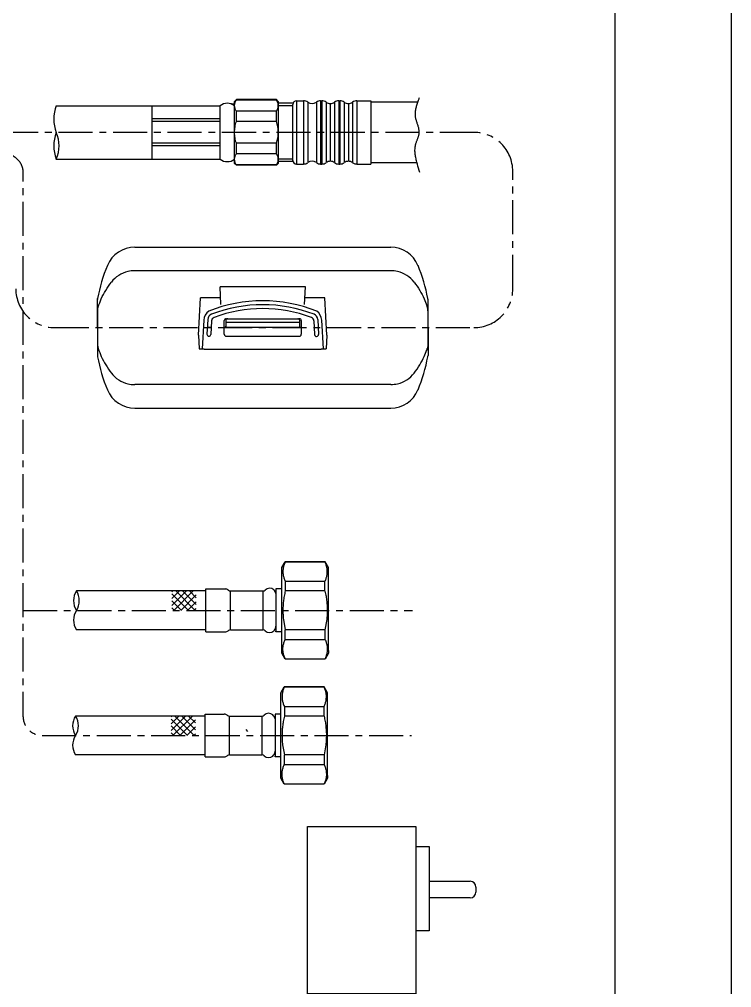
# Model space of a CAD drawing. Extents: x 19044 to 19885, y -10133 to -9539.
# Drawn here: x 19701.9 to 19885, y -9986.4 to -9737.5 of the extents above; entities that cross this region are included whole.
import ezdxf

# ---------------------------------------------------------------- set-up
doc = ezdxf.new("R2010")
doc.units = 0
doc.header["$LTSCALE"] = 7
doc.header["$MEASUREMENT"] = 0
doc.linetypes.add('CENTER', pattern=[2, 1.25, -0.25, 0.25, -0.25])
doc.layers.get('0').update_dxf_attribs({"color": 2, "linetype": 'CONTINUOUS'})
for name, color, linetype in [('02___PRT_ALL_AXES', 7, 'CONTINUOUS'), ('5', 2, 'CONTINUOUS'), ('6', 3, 'CONTINUOUS'), ('CENTER', 1, 'CENTER'), ('CL', 1, 'CENTER'), ('D', 2, 'CONTINUOUS'), ('DWG', 7, 'CONTINUOUS'), ('HT', 3, 'CONTINUOUS'), ('TXT', 4, 'CONTINUOUS')]:
    doc.layers.add(name, color=color, linetype=linetype)

# ---------------------------------------------------------------- blocks, each defined once
blk = doc.blocks.new('BORDER')
blk.add_line((1, 0), (1, 1))
blk = doc.blocks.new('A$C3E32364B')
at = {"layer": 'DWG'}
for p, q in [((-34.54, 16.63), (31.26, 16.63)), ((31.26, 10.58), (-34.54, 10.58)), ((9.34, 6.41), (-12.62, 6.41)), ((-12.38, 1.87), (-12.62, 6.41)), ((9.1, 1.87), (9.34, 6.41)), ((-44.06, 3.45), (-44.14, 3.45)), ((-44.14, -4.05), (-44.14, 3.45)), ((-18.14, -5.96), (-17.64, 3.58)), ((-12.47, 3.58), (-17.64, 3.58)), ((14.36, 3.58), (9.19, 3.58)), ((14.86, -5.96), (14.36, 3.58)), ((40.86, -4.05), (40.86, 3.01)), ((-44.14, 1.85), (-44.14, -9.95)), ((40.86, -9.95), (40.86, 1.85)), ((-16.79, -2.11), (-17.18, -9.49)), ((-15.78, -1.94), (-15.98, -5.72)), ((-14.8, -2.32), (-14.98, -5.78)), ((-11.54, -5.75), (-11.54, -2.25)), ((-11.14, -2.25), (-11.14, -3.69)), ((-11.04, -1.75), (7.76, -1.75)), ((-10.64, -1.75), (7.36, -1.75)), ((7.86, -3.69), (7.86, -2.25)), ((8.26, -2.25), (8.26, -5.75)), ((11.52, -2.32), (11.7, -5.85)), ((12.5, -1.94), (12.7, -5.8)), ((13.51, -2.11), (13.9, -9.49)), ((-44.14, -4.05), (-44.14, -11.1)), ((-14.89, -4.05), (-15.89, -4.05)), ((8.26, -4.05), (-11.54, -4.05)), ((-11.14, -2.63), (7.86, -2.63)), ((7.36, -4.05), (-10.64, -4.05)), ((40.86, -4.05), (40.86, -11.1)), ((-18.14, -5.96), (-17.96, -9.46)), ((-17.01, -6.25), (-17.01, -6.35)), ((-15.48, -6.25), (-15.48, -6.25)), ((-11.04, -6.25), (7.76, -6.25)), ((12.2, -6.32), (12.2, -6.32)), ((14.86, -5.96), (14.68, -9.46)), ((-17.96, -9.46), (-17.18, -9.46)), ((-17.18, -9.46), (-17.18, -9.49)), ((-16.68, -9.57), (13.4, -9.57)), ((-15.18, -9.57), (-15.18, -9.59)), ((11.9, -9.57), (11.9, -9.59)), ((13.9, -9.46), (14.68, -9.46)), ((31.26, -18.67), (-34.54, -18.67)), ((-34.54, -24.72), (31.26, -24.72))]:
    blk.add_line(p, q, dxfattribs=at)
for centre, radius, start, end in [((-34.54, 9.03), 7.6, 90, 157.2973), ((31.26, 9.03), 7.6, 22.6892, 90), ((-2.86, -4.14), 41.91, 157.4322, 169.5749), ((-34.54, 2.98), 7.6, 103.5156, 142.3126), ((-34.55, 2.98), 7.6, 89.9333, 103.4543), ((31.27, 2.98), 7.6, 76.5457, 90.0602), ((31.26, 2.98), 7.6, 37.6874, 76.4795), ((-0.34, -4.12), 41.83, 10.4132, 22.5795), ((-3.2, -4.07), 41.56, 169.5953, 170.006), ((-1.64, -34.55), 37.4, 68.1958, 111.8042), ((-0.08, -4.07), 41.56, 9.994, 10.4047), ((-13.8, -2.27), 3, 125.3674, 177), ((-1.64, -34.55), 36.4, 68.7611, 111.2389), ((-1.64, -34.55), 35.4, 69.2983, 110.7017), ((10.52, -2.27), 3, 3, 54.6326), ((23.02, -4.28), 18.49, 17.6495, 18.5757), ((-14.28, -2.02), 1.5, 111.2389, 177), ((-13.8, -2.37), 1, 110.7017, 177), ((-11.04, -2.25), 0.5, 90, 180), ((-10.64, -2.25), 0.5, 90, 180), ((7.36, -2.25), 0.5, 0, 90), ((7.76, -2.25), 0.5, 0, 90), ((10.52, -2.37), 1, 3, 69.2983), ((11, -2.02), 1.5, 3, 68.7611), ((-15.48, -5.75), 0.5, 177, 270), ((-15.48, -5.75), 0.5, 270, 357), ((-11.04, -5.75), 0.5, 180, 270), ((7.76, -5.75), 0.5, 270, 0), ((12.2, -5.82), 0.5, 183, 270), ((12.2, -5.82), 0.5, 270, 3), ((23.02, -3.81), 18.49, 341.4243, 342.3505), ((-3.2, -4.03), 41.56, 189.994, 190.4047), ((-2.86, -3.95), 41.91, 190.4251, 202.5678), ((-0.34, -3.97), 41.83, 337.4205, 349.5868), ((-0.08, -4.03), 41.56, 349.5953, 350.006), ((-34.54, -11.07), 7.6, 217.6874, 256.4844), ((31.26, -11.07), 7.6, 283.5205, 322.3126), ((-34.55, -11.08), 7.6, 256.5457, 270.0667), ((31.27, -11.07), 7.6, 269.9398, 283.4543), ((-34.54, -17.12), 7.6, 202.7027, 270), ((31.26, -17.12), 7.6, 270, 337.3108)]:
    blk.add_arc(centre, radius, start, end, dxfattribs=at)
for points, start_tangent, end_tangent in [([(-43.92, 1.33), (-43.13, 3.37), (-42.01, 5.51), (-40.55, 7.63)], (0.303182, 0.952933), (0.61135, 0.791361)), ([(37.27, 7.63), (38.73, 5.51), (39.85, 3.37), (40.54, 1.61)], (0.61135, -0.791361), (0.318546, -0.947907)), ([(-44.14, 3.01), (-44.13, 3.11), (-44.13, 3.15)], (0, 1), (0.171005, 0.98527)), ([(40.86, 3.01), (40.85, 3.11), (40.85, 3.15)], (0, 1), (-0.175646, 0.984453)), ([(-44.14, -0.25), (-44.13, 0.03), (-44.12, 0.3), (-44.09, 0.57)], (0, 1), (0.138637, 0.990343)), ([(-44.09, 0.57), (-44.01, 0.97), (-43.92, 1.33)], (0.138637, 0.990343), (0.303383, 0.952869)), ([(40.8, 0.57), (40.73, 0.97), (40.64, 1.33)], (-0.138637, 0.990343), (-0.303014, 0.952986)), ([(40.86, -0.25), (40.85, 0.03), (40.84, 0.3), (40.8, 0.57)], (0, 1), (-0.138637, 0.990343)), ([(-10.64, -4.05), (-10.83, -4.02), (-10.99, -3.94), (-11.1, -3.83), (-11.14, -3.69)], (-1, 0), (0, 1)), ([(7.86, -3.69), (7.82, -3.83), (7.71, -3.94), (7.55, -4.02), (7.36, -4.05)], (0, -1), (-1, 0)), ([(-44.14, -7.84), (-44.13, -8.12), (-44.12, -8.39), (-44.09, -8.66)], (0, -1), (0.138637, -0.990343)), ([(-44.09, -8.66), (-44.01, -9.07), (-43.92, -9.42)], (0.138637, -0.990343), (0.303383, -0.952869)), ([(-43.92, -9.42), (-43.13, -11.46), (-42.01, -13.6), (-40.55, -15.72)], (0.303182, -0.952933), (0.61135, -0.791361)), ([(-16.68, -9.57), (-16.87, -9.56), (-17.03, -9.54), (-17.14, -9.52), (-17.18, -9.49)], (-1, 0), (0.052336, 0.99863)), ([(13.86, -9.52), (13.75, -9.54), (13.59, -9.56), (13.4, -9.57)], (-0.944425, -0.328728), (-1, 0)), ([(13.9, -9.49), (13.86, -9.52)], (0.052336, -0.99863), (-0.944425, -0.328728)), ([(37.27, -15.72), (38.73, -13.6), (39.85, -11.46), (40.54, -9.7)], (0.61135, 0.791361), (0.318546, 0.947907)), ([(40.8, -8.66), (40.73, -9.07), (40.64, -9.42)], (-0.138637, -0.990343), (-0.303014, -0.952986)), ([(40.86, -7.84), (40.85, -8.12), (40.84, -8.39), (40.8, -8.66)], (0, -1), (-0.138637, -0.990343)), ([(-44.14, -11.1), (-44.13, -11.2), (-44.13, -11.24)], (0, -1), (0.171005, -0.98527)), ([(40.86, -11.1), (40.85, -11.2), (40.85, -11.24)], (0, -1), (-0.175646, -0.984453))]:
    blk.add_spline(points, degree=3, dxfattribs=dict(at, start_tangent=start_tangent, end_tangent=end_tangent))

msp = doc.modelspace()

# ---------------------------------------------------------------- hatches: boundary and pattern name
at = {"layer": 'HT', "ltscale": 0.6}
h = msp.add_hatch(dxfattribs=at)
h.set_pattern_fill('ANSI37', color=256, scale=10, angle=90)
h.set_pattern_definition([(135, (15684.6827, -30114.3704), (-0.88388348, -0.88388348), []), (225, (15684.6827, -30114.3704), (0.88388348, -0.88388348), [])])
h.paths.add_polyline_path([(19741.12, -9889.44), (19741.12, -9884.44), (19747.38, -9884.44), (19747.38, -9889.44)])
h = msp.add_hatch(dxfattribs=at)
h.set_pattern_fill('ANSI37', color=256, scale=10, angle=90)
h.set_pattern_definition([(135, (15684.455, -30146.5324), (-0.88388348, -0.88388348), []), (225, (15684.455, -30146.5324), (0.88388348, -0.88388348), [])])
h.paths.add_polyline_path([(19740.89, -9921.6), (19740.89, -9916.6), (19747.15, -9916.6), (19747.15, -9921.6)])

# ---------------------------------------------------------------- linework, layer by layer
at = {"color": 6}
for p, q in [((19756.27, -9759.22), (19757.22, -9759.22)), ((19773.15, -9758.46), (19773.15, -9774.71)), ((19774.95, -9758.46), (19774.95, -9774.71)), ((19776.04, -9758.82), (19776.04, -9774.35)), ((19778.25, -9758.82), (19778.25, -9774.35)), ((19779.35, -9758.46), (19779.35, -9774.71)), ((19779.65, -9758.46), (19779.65, -9774.71)), ((19780.76, -9758.82), (19780.76, -9774.35)), ((19781.83, -9759.18), (19781.83, -9773.99)), ((19782.9, -9758.82), (19782.9, -9774.35)), ((19784.01, -9758.46), (19784.01, -9774.71)), ((19784.32, -9758.46), (19784.32, -9774.71)), ((19785.43, -9758.82), (19785.43, -9774.35)), ((19786.5, -9759.18), (19786.5, -9773.99)), ((19787.57, -9758.82), (19787.57, -9774.35)), ((19788.68, -9758.46), (19788.68, -9774.71)), ((19772.22, -9759.71), (19768.47, -9759.71)), ((19772.22, -9773.46), (19768.47, -9773.46))]:
    msp.add_line(p, q, dxfattribs=at)
at = {"color": 7, "linetype": 'Continuous'}
for p, q in [((19757.69, -9758.15), (19757.22, -9758.61)), ((19757.22, -9774.55), (19757.22, -9758.61)), ((19757.69, -9758.15), (19757.69, -9758.3)), ((19768, -9758.3), (19757.69, -9758.3)), ((19768.47, -9758.61), (19768, -9758.15)), ((19768, -9758.3), (19768, -9758.15)), ((19768.47, -9758.61), (19768.47, -9774.55)), ((19773.15, -9758.46), (19774.95, -9758.46)), ((19779.35, -9758.46), (19779.65, -9758.46)), ((19784.01, -9758.46), (19784.32, -9758.46)), ((19788.66, -9758.46), (19792.22, -9758.46)), ((19792.22, -9758.46), (19792.22, -9774.71)), ((19768, -9761.07), (19757.69, -9761.07)), ((19757.69, -9763.81), (19757.69, -9761.07)), ((19768, -9763.81), (19768, -9761.07)), ((19768, -9763.81), (19757.69, -9763.81)), ((19768, -9769.36), (19757.69, -9769.36)), ((19757.69, -9772.1), (19757.69, -9769.36)), ((19768, -9772.1), (19768, -9769.36)), ((19768, -9772.1), (19757.69, -9772.1)), ((19757.69, -9775.02), (19757.22, -9774.55)), ((19768, -9774.87), (19757.69, -9774.87)), ((19757.69, -9774.87), (19757.69, -9775.02)), ((19768.47, -9774.55), (19768, -9775.02)), ((19768, -9775.02), (19768, -9774.87)), ((19773.15, -9774.71), (19774.95, -9774.71)), ((19779.35, -9774.71), (19779.65, -9774.71)), ((19784.01, -9774.71), (19784.32, -9774.71)), ((19788.66, -9774.71), (19792.22, -9774.71))]:
    msp.add_line(p, q, dxfattribs=at)
for p, q in [((19772.22, -9759.08), (19768.47, -9759.08)), ((19772.22, -9773.78), (19772.22, -9759.38)), ((19804.35, -9758.77), (19792.22, -9758.77)), ((19711.4, -9759.71), (19753.47, -9759.71)), ((19735.97, -9759.71), (19735.97, -9773.46)), ((19735.97, -9759.71), (19735.97, -9773.46)), ((19753.47, -9759.71), (19753.47, -9773.46)), ((19753.47, -9763.1), (19735.97, -9763.1)), ((19753.47, -9763.81), (19735.97, -9763.81)), ((19753.47, -9769.36), (19735.97, -9769.36)), ((19753.47, -9770.06), (19735.97, -9770.06)), ((19711.4, -9773.46), (19753.47, -9773.46)), ((19772.22, -9774.08), (19768.47, -9774.08)), ((19804.12, -9774.4), (19792.22, -9774.4))]:
    msp.add_line(p, q)
at = {"color": 5}
msp.add_line((19760.61, -9920.6), (19760.18, -9920.09), dxfattribs=at)
for centre, start, end in [((19755.35, -9762.21), 53.1301, 126.8699), ((19755.35, -9770.96), 233.1301, 306.8699)]:
    msp.add_arc(centre, 3.12, start, end)
at = {"color": 7, "linetype": 'Continuous'}
for centre, radius, start, end in [((19773.15, -9759.38), 0.926, 90, 180), ((19774.94, -9760.33), 1.87, 53.8735, 89.7307), ((19777.15, -9757.31), 1.87, 233.8735, 306.1265), ((19779.36, -9760.33), 1.87, 90.2693, 126.1265), ((19779.66, -9760.33), 1.87, 53.8735, 90.2693), ((19781.87, -9757.31), 1.87, 233.8735, 268.9094), ((19781.8, -9757.31), 1.87, 271.0906, 306.1265), ((19784.01, -9760.33), 1.87, 89.7307, 126.1265), ((19784.33, -9760.33), 1.87, 53.8735, 90.2693), ((19786.54, -9757.31), 1.87, 233.8735, 268.9094), ((19786.46, -9757.31), 1.87, 271.0906, 306.1265), ((19788.67, -9760.33), 1.87, 89.7307, 126.1265), ((19773.15, -9773.78), 0.926, 180, 270), ((19774.94, -9772.84), 1.87, 270.2693, 306.1265), ((19777.15, -9775.86), 1.87, 53.8735, 126.1265), ((19779.36, -9772.84), 1.87, 233.8735, 269.7307), ((19779.66, -9772.84), 1.87, 269.7307, 306.1265), ((19781.87, -9775.86), 1.87, 91.0906, 126.1265), ((19781.8, -9775.86), 1.87, 53.8735, 88.9094), ((19784.01, -9772.84), 1.87, 233.8735, 270.2693), ((19784.33, -9772.84), 1.87, 269.7307, 306.1265), ((19786.54, -9775.86), 1.87, 91.0906, 126.1265), ((19786.46, -9775.86), 1.87, 53.8735, 88.9094), ((19788.67, -9772.84), 1.87, 233.8735, 270.2693)]:
    msp.add_arc(centre, radius, start, end, dxfattribs=at)
for points, knots in [([(19757.22, -9759.68), (19757.22, -9759.56), (19757.25, -9759.32), (19757.34, -9758.97), (19757.49, -9758.63), (19757.62, -9758.4), (19757.69, -9758.3)], [0, 0, 0, 0, 0.238592, 0.482452, 0.735548, 1, 1, 1, 1]), ([(19768.47, -9759.68), (19768.47, -9759.56), (19768.45, -9759.32), (19768.36, -9758.97), (19768.21, -9758.63), (19768.08, -9758.4), (19768, -9758.3)], [0, 0, 0, 0, 0.238592, 0.482452, 0.735548, 1, 1, 1, 1]), ([(19757.69, -9761.07), (19757.62, -9760.96), (19757.49, -9760.74), (19757.34, -9760.39), (19757.25, -9760.04), (19757.22, -9759.8), (19757.22, -9759.68)], [0, 0, 0, 0, 0.264452, 0.517548, 0.761408, 1, 1, 1, 1]), ([(19768, -9761.07), (19768.08, -9760.96), (19768.21, -9760.74), (19768.36, -9760.39), (19768.45, -9760.04), (19768.47, -9759.8), (19768.47, -9759.68)], [0, 0, 0, 0, 0.264452, 0.517548, 0.761408, 1, 1, 1, 1]), ([(19757.22, -9766.58), (19757.22, -9766.35), (19757.24, -9765.88), (19757.37, -9764.94), (19757.55, -9764.26), (19757.69, -9763.81)], [0, 0, 0, 0, 0.250079, 0.500158, 1, 1, 1, 1]), ([(19768.47, -9766.58), (19768.47, -9766.35), (19768.45, -9765.88), (19768.33, -9764.94), (19768.15, -9764.26), (19768, -9763.81)], [0, 0, 0, 0, 0.250079, 0.500158, 1, 1, 1, 1]), ([(19757.69, -9769.36), (19757.55, -9768.91), (19757.37, -9768.22), (19757.24, -9767.29), (19757.22, -9766.82), (19757.22, -9766.58)], [0, 0, 0, 0, 0.499842, 0.749921, 1, 1, 1, 1]), ([(19768, -9769.36), (19768.15, -9768.91), (19768.33, -9768.22), (19768.45, -9767.29), (19768.47, -9766.82), (19768.47, -9766.58)], [0, 0, 0, 0, 0.499842, 0.749921, 1, 1, 1, 1]), ([(19757.22, -9773.48), (19757.22, -9773.37), (19757.25, -9773.13), (19757.34, -9772.77), (19757.49, -9772.43), (19757.62, -9772.21), (19757.69, -9772.1)], [0, 0, 0, 0, 0.238592, 0.482452, 0.735548, 1, 1, 1, 1]), ([(19757.69, -9774.87), (19757.62, -9774.76), (19757.49, -9774.54), (19757.34, -9774.19), (19757.25, -9773.84), (19757.22, -9773.6), (19757.22, -9773.48)], [0, 0, 0, 0, 0.264452, 0.517548, 0.761408, 1, 1, 1, 1]), ([(19768.47, -9773.48), (19768.47, -9773.37), (19768.45, -9773.13), (19768.36, -9772.77), (19768.21, -9772.43), (19768.08, -9772.21), (19768, -9772.1)], [0, 0, 0, 0, 0.238592, 0.482452, 0.735548, 1, 1, 1, 1]), ([(19768, -9774.87), (19768.08, -9774.76), (19768.21, -9774.54), (19768.36, -9774.19), (19768.45, -9773.84), (19768.47, -9773.6), (19768.47, -9773.48)], [0, 0, 0, 0, 0.264452, 0.517548, 0.761408, 1, 1, 1, 1])]:
    msp.add_open_spline(points, degree=3, knots=knots, dxfattribs=at)
at = {"layer": '02___PRT_ALL_AXES', "color": 7, "linetype": 'Continuous'}
for p, q in [((19768, -9758.15), (19757.69, -9758.15)), ((19768, -9775.02), (19757.69, -9775.02))]:
    msp.add_line(p, q, dxfattribs=at)
at = {"layer": '5', "color": 0, "linetype": 'Continuous'}
for p, q in [((19807.27, -9959.06), (19817.78, -9959.06)), ((19819.28, -9960.56), (19819.28, -9961.84)), ((19817.78, -9963.34), (19807.27, -9963.34))]:
    msp.add_line(p, q, dxfattribs=at)
msp.add_lwpolyline([(19775.99, -9944.97), (19803.79, -9944.97), (19803.79, -9987.99), (19775.99, -9987.99)], close=True, dxfattribs=at)
msp.add_lwpolyline([(19803.79, -9950.16), (19807.27, -9950.16), (19807.27, -9971.84), (19803.79, -9971.84)], dxfattribs=at)
for centre, start, end in [((19817.78, -9960.56), 0, 90), ((19817.78, -9961.84), 270, 0)]:
    msp.add_arc(centre, 1.5, start, end, dxfattribs=at)
at = {"layer": '6'}
msp.add_lwpolyline([(19804.82, -9776.85, -0.00438), (19804.22, -9774.76, -0.003598), (19804.07, -9774.2, -0.006082), (19803.93, -9773.63, -0.008667), (19803.8, -9773.06, -0.011396), (19803.7, -9772.5, -0.014251), (19803.63, -9771.94, -0.017204), (19803.6, -9771.38, -0.020137), (19803.61, -9770.82, -0.022892), (19803.66, -9770.27, -0.025211), (19803.77, -9769.72, -0.013861), (19803.86, -9769.4, -0.007873), (19803.97, -9769.09, -0.005853), (19804.08, -9768.77, -0.000177), (19804.2, -9768.46, 0.002663), (19804.31, -9768.15, 0.006519), (19804.42, -9767.83, 0.010605), (19804.52, -9767.52, 0.014918), (19804.6, -9767.21, 0.019502), (19804.66, -9766.9, 0.02413), (19804.69, -9766.58, 0.030961), (19804.68, -9766.2, 0.021823), (19804.63, -9765.82, 0.019241), (19804.55, -9765.43, 0.010495), (19804.45, -9765.05, 0.008652), (19804.33, -9764.66, 0.000577), (19804.2, -9764.28, -0.00251), (19804.08, -9763.89, -0.00728), (19803.96, -9763.5, -0.012311), (19803.85, -9763.11, -0.017646), (19803.77, -9762.73, -0.025993), (19803.72, -9762.24, -0.021171), (19803.71, -9761.75, -0.020859), (19803.74, -9761.26, -0.015517), (19803.81, -9760.77, -0.015069), (19803.91, -9760.28, -0.009842), (19804.03, -9759.79, -0.009633), (19804.18, -9759.3, -0.004679), (19804.34, -9758.81, -0.004713), (19804.51, -9758.32, -0.001727), (19804.77, -9757.59)], format="xyb", dxfattribs=at)
at = {"layer": 'CENTER', "color": 1, "linetype": 'CENTER'}
for p, q in [((19818.74, -9766.58), (19360.65, -9766.58)), ((19828.74, -9806.76), (19828.74, -9776.58)), ((19710.98, -9816.76), (19818.74, -9816.76))]:
    msp.add_line(p, q, dxfattribs=at)
at = {"layer": 'CENTER', "color": 1, "linetype": 'CENTER', "flags": 128}
msp.add_lwpolyline([(19615.15, -9771.95), (19697.83, -9771.95, -0.414214), (19702.83, -9776.95), (19702.83, -9916.6, 0.414214), (19707.83, -9921.6), (19802.69, -9921.6)], format="xyb", dxfattribs=at)
at = {"layer": 'CENTER', "color": 1, "linetype": 'CENTER'}
for centre, start, end in [((19818.74, -9776.58), 0, 90), ((19710.98, -9806.76), 180, 270), ((19818.74, -9806.76), 270, 0)]:
    msp.add_arc(centre, 10, start, end, dxfattribs=at)
at = {"layer": 'CL'}
msp.add_line((19702.83, -9889.44), (19802.92, -9889.44), dxfattribs=at)
at = {"layer": 'D'}
for p, q in [((19756.14, -9894.44), (19756.14, -9884.44)), ((19764.49, -9884.44), (19764.49, -9894.44)), ((19755.91, -9926.6), (19755.91, -9916.6)), ((19764.27, -9916.6), (19764.27, -9926.6))]:
    msp.add_line(p, q, dxfattribs=at)
for centre, start, end in [((19720.41, -9886.94), 146.975, 213.025), ((19712.72, -9886.94), 326.975, 33.025), ((19720.41, -9891.94), 146.975, 213.025), ((19720.18, -9919.1), 146.975, 213.025), ((19712.49, -9919.1), 326.975, 33.025), ((19720.18, -9924.1), 146.975, 213.025)]:
    msp.add_arc(centre, 4.59, start, end, dxfattribs=at)
at = {"layer": 'DWG'}
for p, q in [((19769.36, -9878.44), (19770.23, -9876.94)), ((19769.36, -9900.44), (19769.36, -9878.44)), ((19780.49, -9876.94), (19770.23, -9876.94)), ((19780.49, -9877.02), (19770.23, -9877.02)), ((19781.36, -9878.44), (19780.49, -9876.94)), ((19781.36, -9886.71), (19781.36, -9878.44)), ((19770.24, -9881.97), (19780.46, -9881.97)), ((19749.86, -9884.44), (19716.57, -9884.44)), ((19749.86, -9894.94), (19749.86, -9883.94)), ((19749.86, -9883.94), (19754.77, -9883.94)), ((19755.64, -9884.27), (19755.58, -9884.22)), ((19756.14, -9884.44), (19764.49, -9884.44)), ((19767.86, -9883.94), (19767.86, -9894.74)), ((19769.36, -9883.94), (19767.86, -9883.94)), ((19780.46, -9884.45), (19770.24, -9884.45)), ((19781.36, -9899.74), (19781.36, -9886.71)), ((19749.86, -9894.44), (19716.57, -9894.44)), ((19749.86, -9894.94), (19754.77, -9894.94)), ((19755.64, -9894.61), (19755.58, -9894.66)), ((19756.14, -9894.44), (19764.49, -9894.44)), ((19767.86, -9894.94), (19767.86, -9894.74)), ((19769.36, -9894.94), (19767.86, -9894.94)), ((19780.46, -9894.43), (19770.24, -9894.43)), ((19770.24, -9896.91), (19780.46, -9896.91)), ((19770.22, -9901.94), (19769.36, -9900.44)), ((19769.36, -9900.44), (19769.36, -9900.44)), ((19781.36, -9900.44), (19780.5, -9901.94)), ((19781.36, -9899.74), (19781.36, -9900.44)), ((19780.5, -9901.94), (19770.22, -9901.94)), ((19770.22, -9901.94), (19770.22, -9901.94)), ((19769.13, -9910.6), (19770, -9909.1)), ((19769.13, -9932.6), (19769.13, -9910.6)), ((19780.26, -9909.1), (19770, -9909.1)), ((19780.26, -9909.19), (19770, -9909.19)), ((19781.13, -9910.6), (19780.26, -9909.1)), ((19781.13, -9918.87), (19781.13, -9910.6)), ((19749.63, -9927.1), (19749.63, -9916.1)), ((19749.63, -9916.1), (19754.55, -9916.1)), ((19767.63, -9916.1), (19767.63, -9926.9)), ((19769.13, -9916.1), (19767.63, -9916.1)), ((19770.02, -9914.13), (19780.23, -9914.13)), ((19749.63, -9916.6), (19716.34, -9916.6)), ((19755.41, -9916.43), (19755.35, -9916.38)), ((19755.91, -9916.6), (19764.27, -9916.6)), ((19780.23, -9916.61), (19770.02, -9916.61)), ((19781.13, -9931.9), (19781.13, -9918.87)), ((19749.63, -9926.6), (19716.34, -9926.6)), ((19749.63, -9927.1), (19754.55, -9927.1)), ((19755.41, -9926.77), (19755.35, -9926.82)), ((19755.91, -9926.6), (19764.27, -9926.6)), ((19767.63, -9927.1), (19767.63, -9926.9)), ((19769.13, -9927.1), (19767.63, -9927.1)), ((19780.23, -9926.59), (19770.02, -9926.59)), ((19770.02, -9929.07), (19780.23, -9929.07)), ((19770, -9934.1), (19769.13, -9932.6)), ((19769.13, -9932.6), (19769.13, -9932.6)), ((19781.13, -9932.6), (19780.27, -9934.1)), ((19781.13, -9931.9), (19781.13, -9932.6)), ((19780.27, -9934.1), (19770, -9934.1)), ((19770, -9934.1), (19770, -9934.1))]:
    msp.add_line(p, q, dxfattribs=at)
at = {"layer": 'DWG', "flags": 128}
for points in [[(19770.23, -9877.02), (19770.13, -9877.25), (19770.05, -9877.46), (19769.97, -9877.68), (19769.9, -9877.89), (19769.84, -9878.09), (19769.79, -9878.3), (19769.74, -9878.5), (19769.71, -9878.7), (19769.68, -9878.9), (19769.66, -9879.1), (19769.65, -9879.3), (19769.65, -9879.49), (19769.65, -9879.69), (19769.66, -9879.89), (19769.69, -9880.09), (19769.71, -9880.29), (19769.75, -9880.49), (19769.79, -9880.69), (19769.85, -9880.89), (19769.91, -9881.1), (19769.98, -9881.31), (19770.06, -9881.53), (19770.14, -9881.74), (19770.24, -9881.97)], [(19770.23, -9876.94), (19770.23, -9876.94), (19770.23, -9876.94), (19770.23, -9876.94), (19770.23, -9876.94), (19770.23, -9876.94), (19770.23, -9876.94), (19770.23, -9876.94), (19770.23, -9876.95), (19770.23, -9876.95), (19770.23, -9876.95), (19770.23, -9876.96), (19770.23, -9876.96), (19770.23, -9876.96), (19770.23, -9876.97), (19770.23, -9876.97), (19770.23, -9876.97), (19770.23, -9876.98), (19770.23, -9876.99), (19770.23, -9876.99), (19770.23, -9877), (19770.23, -9877), (19770.23, -9877.01), (19770.23, -9877.02), (19770.23, -9877.02)], [(19780.46, -9881.97), (19780.56, -9881.74), (19780.65, -9881.53), (19780.73, -9881.31), (19780.8, -9881.1), (19780.86, -9880.89), (19780.91, -9880.69), (19780.96, -9880.49), (19780.99, -9880.28), (19781.02, -9880.08), (19781.04, -9879.89), (19781.06, -9879.69), (19781.06, -9879.49), (19781.06, -9879.29), (19781.05, -9879.1), (19781.03, -9878.9), (19781, -9878.7), (19780.97, -9878.5), (19780.92, -9878.3), (19780.87, -9878.09), (19780.81, -9877.88), (19780.75, -9877.67), (19780.67, -9877.46), (19780.58, -9877.24), (19780.49, -9877.02)], [(19780.49, -9877.02), (19780.49, -9877.02), (19780.49, -9877.01), (19780.49, -9877), (19780.49, -9877), (19780.49, -9876.99), (19780.49, -9876.98), (19780.49, -9876.98), (19780.49, -9876.97), (19780.49, -9876.97), (19780.49, -9876.97), (19780.49, -9876.96), (19780.49, -9876.96), (19780.49, -9876.95), (19780.49, -9876.95), (19780.49, -9876.95), (19780.49, -9876.95), (19780.49, -9876.94), (19780.49, -9876.94), (19780.49, -9876.94), (19780.49, -9876.94), (19780.49, -9876.94), (19780.49, -9876.94), (19780.49, -9876.94), (19780.49, -9876.94)], [(19770.24, -9881.97), (19770.24, -9882.06), (19770.24, -9882.16), (19770.24, -9882.26), (19770.24, -9882.35), (19770.24, -9882.45), (19770.24, -9882.55), (19770.24, -9882.65), (19770.24, -9882.75), (19770.24, -9882.85), (19770.24, -9882.96), (19770.24, -9883.06), (19770.24, -9883.16), (19770.24, -9883.27), (19770.24, -9883.37), (19770.24, -9883.48), (19770.24, -9883.58), (19770.24, -9883.69), (19770.24, -9883.8), (19770.24, -9883.9), (19770.24, -9884.01), (19770.24, -9884.12), (19770.24, -9884.23), (19770.24, -9884.34), (19770.24, -9884.45)], [(19780.46, -9884.45), (19780.46, -9884.34), (19780.46, -9884.23), (19780.46, -9884.12), (19780.46, -9884.01), (19780.46, -9883.9), (19780.46, -9883.8), (19780.46, -9883.69), (19780.46, -9883.58), (19780.46, -9883.48), (19780.46, -9883.37), (19780.46, -9883.27), (19780.46, -9883.16), (19780.46, -9883.06), (19780.46, -9882.96), (19780.46, -9882.85), (19780.46, -9882.75), (19780.46, -9882.65), (19780.46, -9882.55), (19780.46, -9882.45), (19780.46, -9882.35), (19780.46, -9882.26), (19780.46, -9882.16), (19780.46, -9882.06), (19780.46, -9881.97)], [(19770.24, -9884.45), (19770.17, -9884.8), (19770.1, -9885.14), (19770.03, -9885.48), (19769.97, -9885.82), (19769.91, -9886.15), (19769.87, -9886.47), (19769.82, -9886.79), (19769.78, -9887.11), (19769.75, -9887.43), (19769.72, -9887.75), (19769.7, -9888.06), (19769.68, -9888.37), (19769.66, -9888.68), (19769.65, -9888.99), (19769.65, -9889.3), (19769.65, -9889.61), (19769.65, -9889.92), (19769.66, -9890.23), (19769.68, -9890.54), (19769.7, -9890.85), (19769.72, -9891.16), (19769.75, -9891.48), (19769.79, -9891.79), (19770.24, -9894.43)], [(19780.46, -9884.46), (19780.53, -9884.81), (19780.6, -9885.15), (19780.67, -9885.49), (19780.73, -9885.82), (19780.78, -9886.15), (19780.83, -9886.48), (19780.88, -9886.8), (19780.92, -9887.12), (19780.95, -9887.44), (19780.98, -9887.75), (19781, -9888.06), (19781.02, -9888.37), (19781.03, -9888.69), (19781.04, -9888.99), (19781.05, -9889.3), (19781.05, -9889.61), (19781.04, -9889.92), (19781.03, -9890.23), (19781.02, -9890.54), (19781, -9890.85), (19780.97, -9891.17), (19780.94, -9891.48), (19780.91, -9891.8), (19780.46, -9894.43)], [(19770.24, -9896.91), (19770.24, -9896.82), (19770.24, -9896.72), (19770.24, -9896.62), (19770.24, -9896.52), (19770.24, -9896.43), (19770.24, -9896.33), (19770.24, -9896.23), (19770.24, -9896.13), (19770.24, -9896.02), (19770.24, -9895.92), (19770.24, -9895.82), (19770.24, -9895.72), (19770.24, -9895.61), (19770.24, -9895.51), (19770.24, -9895.4), (19770.24, -9895.29), (19770.24, -9895.19), (19770.24, -9895.08), (19770.24, -9894.97), (19770.24, -9894.86), (19770.24, -9894.76), (19770.24, -9894.65), (19770.24, -9894.54), (19770.24, -9894.43)], [(19780.46, -9894.43), (19780.46, -9894.54), (19780.46, -9894.65), (19780.46, -9894.76), (19780.46, -9894.86), (19780.46, -9894.97), (19780.46, -9895.08), (19780.46, -9895.19), (19780.46, -9895.29), (19780.46, -9895.4), (19780.46, -9895.51), (19780.46, -9895.61), (19780.46, -9895.72), (19780.46, -9895.82), (19780.46, -9895.92), (19780.46, -9896.02), (19780.46, -9896.13), (19780.46, -9896.23), (19780.46, -9896.33), (19780.46, -9896.43), (19780.46, -9896.52), (19780.46, -9896.62), (19780.46, -9896.72), (19780.46, -9896.82), (19780.46, -9896.91)], [(19770.23, -9901.85), (19770.13, -9901.63), (19770.05, -9901.41), (19769.97, -9901.2), (19769.9, -9900.99), (19769.84, -9900.78), (19769.79, -9900.58), (19769.74, -9900.38), (19769.71, -9900.18), (19769.68, -9899.98), (19769.66, -9899.78), (19769.65, -9899.58), (19769.65, -9899.38), (19769.65, -9899.19), (19769.66, -9898.99), (19769.69, -9898.79), (19769.71, -9898.59), (19769.75, -9898.39), (19769.79, -9898.19), (19769.85, -9897.98), (19769.91, -9897.77), (19769.98, -9897.56), (19770.06, -9897.35), (19770.14, -9897.13), (19770.24, -9896.91)], [(19780.46, -9896.91), (19780.56, -9897.13), (19780.65, -9897.35), (19780.73, -9897.57), (19780.8, -9897.78), (19780.86, -9897.98), (19780.91, -9898.19), (19780.96, -9898.39), (19780.99, -9898.59), (19781.02, -9898.79), (19781.04, -9898.99), (19781.06, -9899.19), (19781.06, -9899.39), (19781.06, -9899.58), (19781.05, -9899.78), (19781.03, -9899.98), (19781, -9900.18), (19780.97, -9900.38), (19780.92, -9900.58), (19780.87, -9900.79), (19780.81, -9900.99), (19780.75, -9901.2), (19780.67, -9901.42), (19780.58, -9901.63), (19780.49, -9901.85)], [(19780.5, -9901.94), (19780.5, -9901.94), (19780.5, -9901.94), (19780.5, -9901.94), (19780.5, -9901.94), (19780.5, -9901.94), (19780.5, -9901.94), (19780.5, -9901.94), (19780.5, -9901.94), (19780.5, -9901.94), (19780.5, -9901.94), (19780.5, -9901.94), (19780.5, -9901.94), (19780.5, -9901.94), (19780.5, -9901.94), (19780.5, -9901.94), (19780.5, -9901.94), (19780.5, -9901.94), (19780.5, -9901.94), (19780.5, -9901.94), (19780.5, -9901.94), (19780.5, -9901.94), (19780.5, -9901.94), (19780.5, -9901.94), (19780.5, -9901.94)], [(19770, -9909.19), (19769.9, -9909.41), (19769.82, -9909.62), (19769.74, -9909.84), (19769.67, -9910.05), (19769.61, -9910.25), (19769.56, -9910.46), (19769.52, -9910.66), (19769.48, -9910.86), (19769.45, -9911.06), (19769.44, -9911.26), (19769.42, -9911.46), (19769.42, -9911.66), (19769.42, -9911.85), (19769.44, -9912.05), (19769.46, -9912.25), (19769.49, -9912.45), (19769.52, -9912.65), (19769.57, -9912.85), (19769.62, -9913.06), (19769.68, -9913.26), (19769.75, -9913.47), (19769.83, -9913.69), (19769.92, -9913.91), (19770.02, -9914.13)], [(19770, -9909.1), (19770, -9909.1), (19770, -9909.1), (19770, -9909.1), (19770, -9909.1), (19770, -9909.1), (19770, -9909.1), (19770, -9909.11), (19770, -9909.11), (19770, -9909.11), (19770, -9909.11), (19770, -9909.12), (19770, -9909.12), (19770, -9909.12), (19770, -9909.13), (19770, -9909.13), (19770, -9909.14), (19770, -9909.14), (19770, -9909.15), (19770, -9909.15), (19770, -9909.16), (19770, -9909.16), (19770, -9909.17), (19770, -9909.18), (19770, -9909.19)], [(19780.23, -9914.13), (19780.33, -9913.91), (19780.42, -9913.69), (19780.5, -9913.47), (19780.57, -9913.26), (19780.63, -9913.06), (19780.68, -9912.85), (19780.73, -9912.65), (19780.77, -9912.45), (19780.79, -9912.25), (19780.81, -9912.05), (19780.83, -9911.85), (19780.83, -9911.65), (19780.83, -9911.46), (19780.82, -9911.26), (19780.8, -9911.06), (19780.77, -9910.86), (19780.74, -9910.66), (19780.7, -9910.46), (19780.65, -9910.25), (19780.59, -9910.05), (19780.52, -9909.84), (19780.44, -9909.62), (19780.36, -9909.41), (19780.26, -9909.19)], [(19780.26, -9909.19), (19780.26, -9909.18), (19780.26, -9909.17), (19780.26, -9909.16), (19780.26, -9909.16), (19780.26, -9909.15), (19780.26, -9909.15), (19780.26, -9909.14), (19780.26, -9909.14), (19780.26, -9909.13), (19780.26, -9909.13), (19780.26, -9909.12), (19780.26, -9909.12), (19780.26, -9909.12), (19780.26, -9909.11), (19780.26, -9909.11), (19780.26, -9909.11), (19780.26, -9909.11), (19780.26, -9909.1), (19780.26, -9909.1), (19780.26, -9909.1), (19780.26, -9909.1), (19780.26, -9909.1), (19780.26, -9909.1), (19780.26, -9909.1)], [(19770.02, -9914.13), (19770.02, -9914.22), (19770.02, -9914.32), (19770.02, -9914.42), (19770.02, -9914.51), (19770.02, -9914.61), (19770.02, -9914.71), (19770.02, -9914.81), (19770.02, -9914.91), (19770.02, -9915.01), (19770.02, -9915.12), (19770.02, -9915.22), (19770.02, -9915.32), (19770.02, -9915.43), (19770.02, -9915.53), (19770.02, -9915.64), (19770.02, -9915.74), (19770.02, -9915.85), (19770.02, -9915.96), (19770.02, -9916.07), (19770.02, -9916.18), (19770.02, -9916.28), (19770.02, -9916.39), (19770.02, -9916.5), (19770.02, -9916.61)], [(19780.23, -9916.61), (19780.23, -9916.5), (19780.23, -9916.39), (19780.23, -9916.28), (19780.23, -9916.18), (19780.23, -9916.07), (19780.23, -9915.96), (19780.23, -9915.85), (19780.23, -9915.74), (19780.23, -9915.64), (19780.23, -9915.53), (19780.23, -9915.43), (19780.23, -9915.32), (19780.23, -9915.22), (19780.23, -9915.12), (19780.23, -9915.02), (19780.23, -9914.91), (19780.23, -9914.81), (19780.23, -9914.71), (19780.23, -9914.61), (19780.23, -9914.51), (19780.23, -9914.42), (19780.23, -9914.32), (19780.23, -9914.22), (19780.23, -9914.13)], [(19770.02, -9916.61), (19769.94, -9916.96), (19769.87, -9917.31), (19769.8, -9917.64), (19769.74, -9917.98), (19769.69, -9918.31), (19769.64, -9918.63), (19769.59, -9918.96), (19769.55, -9919.28), (19769.52, -9919.59), (19769.49, -9919.91), (19769.47, -9920.22), (19769.45, -9920.53), (19769.43, -9920.84), (19769.43, -9921.15), (19769.42, -9921.46), (19769.42, -9921.77), (19769.43, -9922.08), (19769.44, -9922.39), (19769.45, -9922.7), (19769.47, -9923.01), (19769.49, -9923.32), (19769.52, -9923.64), (19769.56, -9923.96), (19770.02, -9926.59)], [(19780.23, -9916.62), (19780.31, -9916.97), (19780.38, -9917.31), (19780.44, -9917.65), (19780.5, -9917.98), (19780.56, -9918.31), (19780.61, -9918.64), (19780.65, -9918.96), (19780.69, -9919.28), (19780.72, -9919.6), (19780.75, -9919.91), (19780.77, -9920.23), (19780.79, -9920.54), (19780.81, -9920.85), (19780.82, -9921.16), (19780.82, -9921.47), (19780.82, -9921.77), (19780.81, -9922.08), (19780.8, -9922.39), (19780.79, -9922.7), (19780.77, -9923.01), (19780.74, -9923.33), (19780.72, -9923.64), (19780.68, -9923.96), (19780.23, -9926.59)], [(19770.02, -9929.07), (19770.02, -9928.98), (19770.02, -9928.88), (19770.02, -9928.78), (19770.02, -9928.69), (19770.02, -9928.59), (19770.02, -9928.49), (19770.02, -9928.39), (19770.02, -9928.29), (19770.02, -9928.19), (19770.02, -9928.08), (19770.02, -9927.98), (19770.02, -9927.88), (19770.02, -9927.77), (19770.02, -9927.67), (19770.02, -9927.56), (19770.02, -9927.46), (19770.02, -9927.35), (19770.02, -9927.24), (19770.02, -9927.13), (19770.02, -9927.03), (19770.02, -9926.92), (19770.02, -9926.81), (19770.02, -9926.7), (19770.02, -9926.59)], [(19780.23, -9926.59), (19780.23, -9926.7), (19780.23, -9926.81), (19780.23, -9926.92), (19780.23, -9927.03), (19780.23, -9927.13), (19780.23, -9927.24), (19780.23, -9927.35), (19780.23, -9927.46), (19780.23, -9927.56), (19780.23, -9927.67), (19780.23, -9927.77), (19780.23, -9927.88), (19780.23, -9927.98), (19780.23, -9928.08), (19780.23, -9928.19), (19780.23, -9928.29), (19780.23, -9928.39), (19780.23, -9928.49), (19780.23, -9928.59), (19780.23, -9928.69), (19780.23, -9928.78), (19780.23, -9928.88), (19780.23, -9928.98), (19780.23, -9929.07)], [(19770, -9934.02), (19769.9, -9933.79), (19769.82, -9933.58), (19769.74, -9933.36), (19769.67, -9933.15), (19769.61, -9932.95), (19769.56, -9932.74), (19769.52, -9932.54), (19769.48, -9932.34), (19769.45, -9932.14), (19769.44, -9931.94), (19769.42, -9931.74), (19769.42, -9931.55), (19769.42, -9931.35), (19769.44, -9931.15), (19769.46, -9930.95), (19769.49, -9930.75), (19769.52, -9930.55), (19769.57, -9930.35), (19769.62, -9930.14), (19769.68, -9929.94), (19769.75, -9929.73), (19769.83, -9929.51), (19769.92, -9929.29), (19770.02, -9929.07)], [(19780.23, -9929.07), (19780.33, -9929.29), (19780.42, -9929.51), (19780.5, -9929.73), (19780.57, -9929.94), (19780.63, -9930.15), (19780.68, -9930.35), (19780.73, -9930.55), (19780.77, -9930.75), (19780.79, -9930.95), (19780.81, -9931.15), (19780.83, -9931.35), (19780.83, -9931.55), (19780.83, -9931.74), (19780.82, -9931.94), (19780.8, -9932.14), (19780.77, -9932.34), (19780.74, -9932.54), (19780.7, -9932.74), (19780.65, -9932.95), (19780.59, -9933.15), (19780.52, -9933.36), (19780.44, -9933.58), (19780.36, -9933.79), (19780.26, -9934.02)], [(19780.27, -9934.1), (19780.27, -9934.1), (19780.27, -9934.1), (19780.27, -9934.1), (19780.27, -9934.1), (19780.27, -9934.1), (19780.27, -9934.1), (19780.27, -9934.1), (19780.27, -9934.1), (19780.27, -9934.1), (19780.27, -9934.1), (19780.27, -9934.1), (19780.27, -9934.1), (19780.27, -9934.1), (19780.27, -9934.1), (19780.27, -9934.1), (19780.27, -9934.1), (19780.27, -9934.1), (19780.27, -9934.1), (19780.27, -9934.1), (19780.27, -9934.1), (19780.27, -9934.1), (19780.27, -9934.1), (19780.27, -9934.1), (19780.27, -9934.1)]]:
    msp.add_lwpolyline(points, dxfattribs=at)
at = {"layer": 'DWG', "color": 2, "linetype": 'Continuous'}
for centre, radius, start, end in [((19720.08, -9763.15), 9.34, 158.4034, 201.5966), ((19720.08, -9770.02), 9.34, 158.4031, 201.5962), ((19703.27, -9770.02), 8.83, 337.0842, 22.9158)]:
    msp.add_arc(centre, radius, start, end, dxfattribs=at)
at = {"layer": 'DWG'}
for centre, radius, start, end in [((19766.21, -9885.39), 1.65, 47.9269, 134.4593), ((19754.77, -9885.24), 1.3, 51.8071, 90), ((19756.14, -9883.64), 0.8, 231.8071, 270), ((19764.49, -9883.64), 0.8, 270, 314.4593), ((19766.21, -9885.39), 1.65, 10.345, 47.9269), ((19766.21, -9893.49), 1.65, 312.0731, 349.655), ((19766.21, -9893.49), 1.65, 349.655, 0), ((19754.77, -9893.64), 1.3, 270, 308.1929), ((19756.14, -9895.24), 0.8, 90, 128.1929), ((19764.49, -9895.24), 0.8, 45.5407, 90), ((19766.21, -9893.49), 1.65, 225.5407, 312.0731), ((19754.55, -9917.4), 1.3, 51.8071, 90), ((19765.98, -9917.55), 1.65, 47.9269, 134.4593), ((19755.91, -9915.8), 0.8, 231.8071, 270), ((19764.27, -9915.8), 0.8, 270, 314.4593), ((19765.98, -9917.55), 1.65, 10.345, 47.9269), ((19765.98, -9925.65), 1.65, 312.0731, 349.655), ((19765.98, -9925.65), 1.65, 349.655, 0), ((19754.55, -9925.8), 1.3, 270, 308.1929), ((19755.91, -9927.4), 0.8, 90, 128.1929), ((19764.27, -9927.4), 0.8, 45.5407, 90), ((19765.98, -9925.65), 1.65, 225.5407, 312.0731)]:
    msp.add_arc(centre, radius, start, end, dxfattribs=at)
at = {"layer": 'TXT'}
msp.add_line((19855, -9558.94), (19855, -10112.94), dxfattribs=at)

# ---------------------------------------------------------------- block references
at = {"xscale": 841, "yscale": 594, "zscale": 841}
msp.add_blockref('BORDER', (19044, -10132.94), dxfattribs=at)
at = {"layer": 'D'}
msp.add_blockref('A$C3E32364B', (19766.1, -9812.71), dxfattribs=at)

doc.saveas('drawing.dxf')
